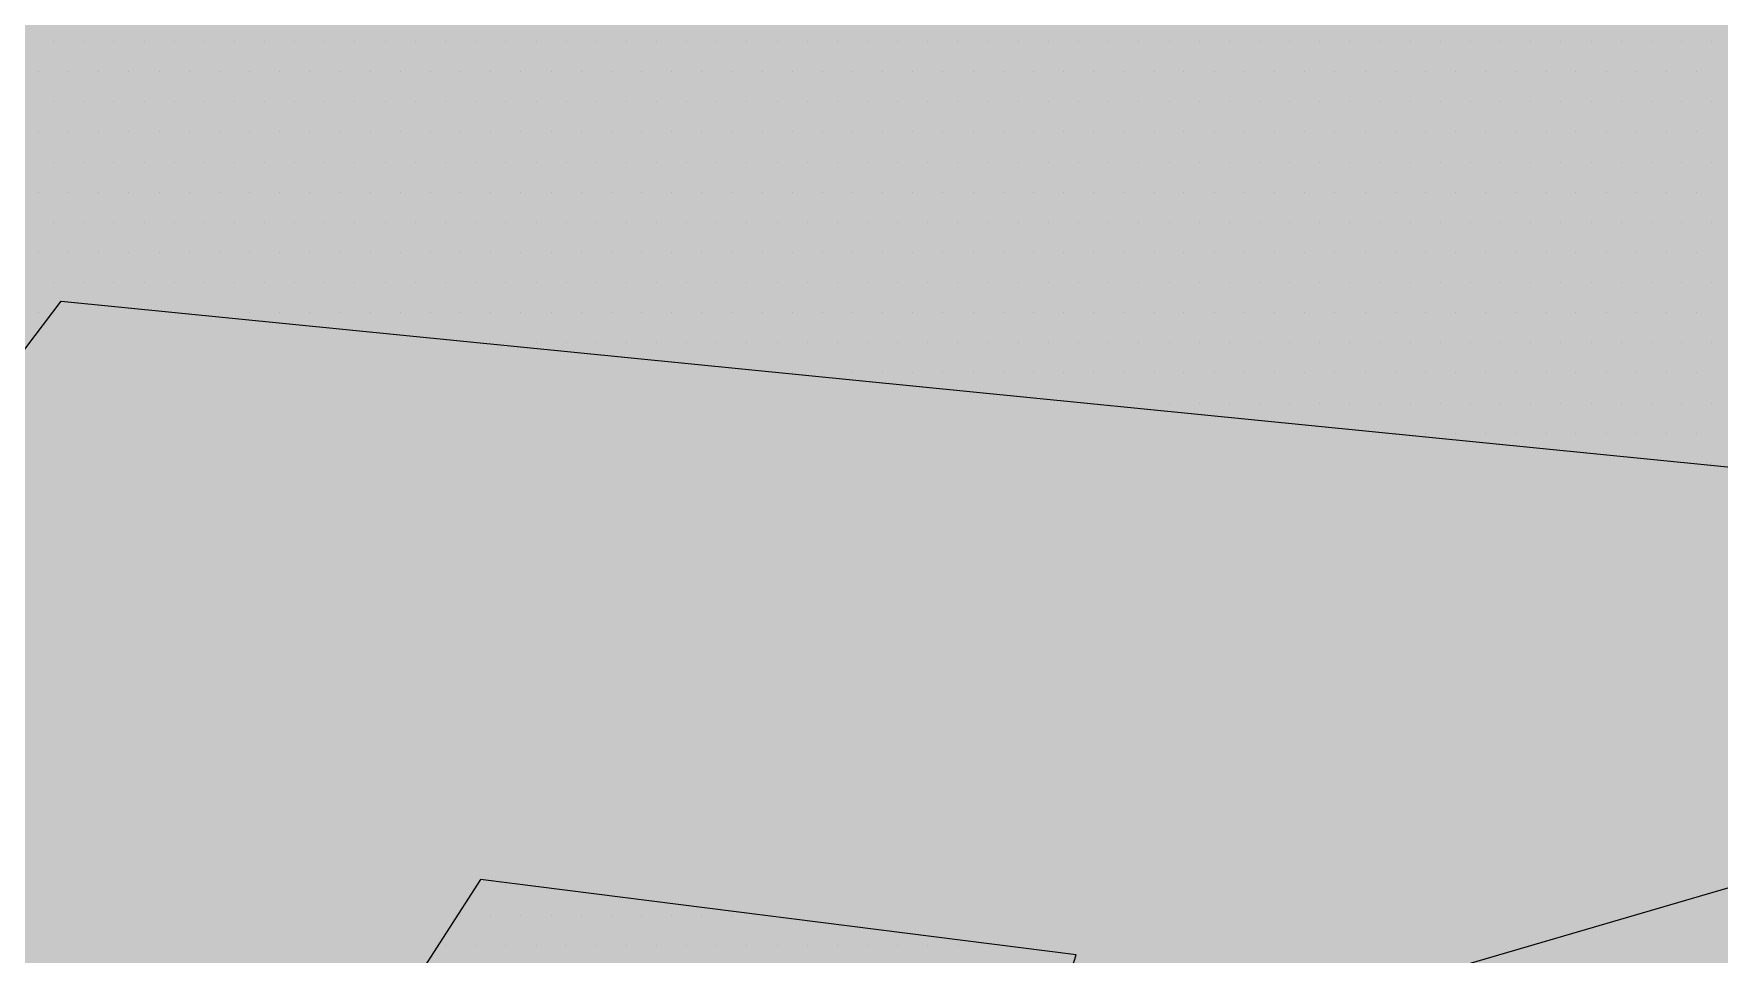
# Paper-space layout 'Layout1' of a CAD drawing. Extents: x -43 to 2298, y -18 to 768.
# Drawn here: x 740.657 to 743.734, y 385.716 to 387.398 of the extents above; entities that cross this region are included whole.
import ezdxf

# ---------------------------------------------------------------- set-up
doc = ezdxf.new("R2010")
doc.units = 0
doc.header["$LTSCALE"] = 2
doc.linetypes.add('CACHEX2', pattern=[0.75, 0.5, -0.25])
doc.layers.add('CARTOUCHE', color=7, linetype='Continuous')
doc.layers.add('LOGO', color=7, linetype='Continuous')

# ---------------------------------------------------------------- blocks, each defined once
blk = doc.blocks.new('A$C715108E3')
at = {"layer": 'LOGO', "color": 131}
for p, q in [((-1.5806, -4.0654), (-1.5806, -4.0654)), ((-1.4888, -4.0654), (-1.4888, -4.0654)), ((-1.397, -4.0654), (-1.397, -4.0654)), ((-1.305, -4.0654), (-1.305, -4.0654)), ((-1.2137, -4.0654), (-1.2137, -4.0654)), ((-1.1217, -4.0654), (-1.1217, -4.0654)), ((-1.0296, -4.0654), (-1.0296, -4.0654)), ((-0.9386, -4.0654), (-0.9386, -4.0654)), ((-0.8465, -4.0654), (-0.8465, -4.0654)), ((-0.7549, -4.0654), (-0.7549, -4.0654)), ((-0.6634, -4.0654), (-0.6634, -4.0654)), ((-0.5712, -4.0654), (-0.5712, -4.0654)), ((-0.4796, -4.0654), (-0.4796, -4.0654)), ((-0.3883, -4.0654), (-0.3883, -4.0654)), ((-0.2963, -4.0654), (-0.2963, -4.0654)), ((-0.2043, -4.0654), (-0.2043, -4.0654)), ((-0.1124, -4.0654), (-0.1124, -4.0654)), ((-0.021, -4.0654), (-0.021, -4.0654)), ((0.0708, -4.0654), (0.0708, -4.0654)), ((0.1627, -4.0654), (0.1627, -4.0654)), ((0.2541, -4.0654), (0.2541, -4.0654)), ((0.346, -4.0654), (0.346, -4.0654)), ((0.438, -4.0654), (0.438, -4.0654)), ((0.5293, -4.0654), (0.5293, -4.0654)), ((0.6213, -4.0654), (0.6213, -4.0654)), ((0.7131, -4.0654), (0.7131, -4.0654)), ((0.8044, -4.0654), (0.8044, -4.0654)), ((0.8962, -4.0654), (0.8962, -4.0654)), ((0.988, -4.0654), (0.988, -4.0654)), ((1.0801, -4.0654), (1.0801, -4.0654)), ((1.1713, -4.0654), (1.1713, -4.0654)), ((1.2634, -4.0654), (1.2634, -4.0654)), ((1.3554, -4.0654), (1.3554, -4.0654)), ((1.4466, -4.0654), (1.4466, -4.0654)), ((1.5387, -4.0654), (1.5387, -4.0654)), ((1.6305, -4.0654), (1.6305, -4.0654)), ((1.722, -4.0654), (1.722, -4.0654)), ((1.8138, -4.0654), (1.8138, -4.0654)), ((1.9056, -4.0654), (1.9056, -4.0654)), ((1.9969, -4.0654), (1.9969, -4.0654)), ((2.0889, -4.0654), (2.0889, -4.0654)), ((2.1807, -4.0654), (2.1807, -4.0654)), ((2.2726, -4.0654), (2.2726, -4.0654)), ((2.364, -4.0654), (2.364, -4.0654)), ((2.4559, -4.0654), (2.4559, -4.0654)), ((2.5477, -4.0654), (2.5477, -4.0654)), ((2.639, -4.0654), (2.639, -4.0654)), ((2.731, -4.0654), (2.731, -4.0654)), ((2.823, -4.0654), (2.823, -4.0654)), ((2.9143, -4.0654), (2.9143, -4.0654)), ((3.0061, -4.0654), (3.0061, -4.0654)), ((3.0979, -4.0654), (3.0979, -4.0654)), ((3.1896, -4.0654), (3.1896, -4.0654)), ((3.2816, -4.0654), (3.2816, -4.0654)), ((3.3734, -4.0654), (3.3734, -4.0654)), ((3.4653, -4.0654), (3.4653, -4.0654)), ((-1.6264, -4.1578), (-1.6264, -4.1578)), ((-1.5345, -4.1578), (-1.5345, -4.1578)), ((-1.4427, -4.1578), (-1.4427, -4.1578)), ((-1.3512, -4.1578), (-1.3512, -4.1578)), ((-1.2594, -4.1578), (-1.2594, -4.1578)), ((-1.1674, -4.1578), (-1.1674, -4.1578)), ((-1.0761, -4.1578), (-1.0761, -4.1578)), ((-0.9841, -4.1578), (-0.9841, -4.1578)), ((-0.8921, -4.1578), (-0.8921, -4.1578)), ((-0.8008, -4.1578), (-0.8008, -4.1578)), ((-0.7088, -4.1578), (-0.7088, -4.1578)), ((-0.6172, -4.1578), (-0.6172, -4.1578)), ((-0.5255, -4.1578), (-0.5255, -4.1578)), ((-0.4339, -4.1578), (-0.4339, -4.1578)), ((-0.3418, -4.1578), (-0.3418, -4.1578)), ((-0.2508, -4.1578), (-0.2508, -4.1578)), ((-0.1587, -4.1578), (-0.1587, -4.1578)), ((-0.0667, -4.1578), (-0.0667, -4.1578)), ((0.0251, -4.1578), (0.0251, -4.1578)), ((0.1166, -4.1578), (0.1166, -4.1578)), ((0.2084, -4.1578), (0.2084, -4.1578)), ((0.3002, -4.1578), (0.3002, -4.1578)), ((0.3915, -4.1578), (0.3915, -4.1578)), ((0.4835, -4.1578), (0.4835, -4.1578)), ((0.5755, -4.1578), (0.5755, -4.1578)), ((0.6668, -4.1578), (0.6668, -4.1578)), ((0.7588, -4.1578), (0.7588, -4.1578)), ((0.8509, -4.1578), (0.8509, -4.1578)), ((0.9425, -4.1578), (0.9425, -4.1578)), ((1.0341, -4.1578), (1.0341, -4.1578)), ((1.1258, -4.1578), (1.1258, -4.1578)), ((1.2178, -4.1578), (1.2178, -4.1578)), ((1.3091, -4.1578), (1.3091, -4.1578)), ((1.4011, -4.1578), (1.4011, -4.1578)), ((1.4929, -4.1578), (1.4929, -4.1578)), ((1.584, -4.1578), (1.584, -4.1578)), ((1.6762, -4.1578), (1.6762, -4.1578)), ((1.7681, -4.1578), (1.7681, -4.1578)), ((1.8591, -4.1578), (1.8591, -4.1578)), ((1.9512, -4.1578), (1.9512, -4.1578)), ((2.0432, -4.1578), (2.0432, -4.1578)), ((2.1344, -4.1578), (2.1344, -4.1578)), ((2.2265, -4.1578), (2.2265, -4.1578)), ((2.3183, -4.1578), (2.3183, -4.1578)), ((2.4101, -4.1578), (2.4101, -4.1578)), ((2.5018, -4.1578), (2.5018, -4.1578)), ((2.5934, -4.1578), (2.5934, -4.1578)), ((2.6854, -4.1578), (2.6854, -4.1578)), ((2.7767, -4.1578), (2.7767, -4.1578)), ((2.8687, -4.1578), (2.8687, -4.1578)), ((2.9608, -4.1578), (2.9608, -4.1578)), ((3.0518, -4.1578), (3.0518, -4.1578)), ((3.1439, -4.1578), (3.1439, -4.1578)), ((3.2359, -4.1578), (3.2359, -4.1578)), ((3.3277, -4.1578), (3.3277, -4.1578)), ((3.4188, -4.1578), (3.4188, -4.1578)), ((-1.5806, -4.2494), (-1.5806, -4.2494)), ((-1.4888, -4.2494), (-1.4888, -4.2494)), ((-1.397, -4.2494), (-1.397, -4.2494)), ((-1.305, -4.2494), (-1.305, -4.2494)), ((-1.2137, -4.2494), (-1.2137, -4.2494)), ((-1.1217, -4.2494), (-1.1217, -4.2494)), ((-1.0296, -4.2494), (-1.0296, -4.2494)), ((-0.9386, -4.2494), (-0.9386, -4.2494)), ((-0.8465, -4.2494), (-0.8465, -4.2494)), ((-0.7549, -4.2494), (-0.7549, -4.2494)), ((-0.6634, -4.2494), (-0.6634, -4.2494)), ((-0.5712, -4.2494), (-0.5712, -4.2494)), ((-0.4796, -4.2494), (-0.4796, -4.2494)), ((-0.3883, -4.2494), (-0.3883, -4.2494)), ((-0.2963, -4.2494), (-0.2963, -4.2494)), ((-0.2043, -4.2494), (-0.2043, -4.2494)), ((-0.1124, -4.2494), (-0.1124, -4.2494)), ((-0.021, -4.2494), (-0.021, -4.2494)), ((0.0708, -4.2494), (0.0708, -4.2494)), ((0.1627, -4.2494), (0.1627, -4.2494)), ((0.2541, -4.2494), (0.2541, -4.2494)), ((0.346, -4.2494), (0.346, -4.2494)), ((0.438, -4.2494), (0.438, -4.2494)), ((0.5293, -4.2494), (0.5293, -4.2494)), ((0.6213, -4.2494), (0.6213, -4.2494)), ((0.7131, -4.2494), (0.7131, -4.2494)), ((0.8044, -4.2494), (0.8044, -4.2494)), ((0.8962, -4.2494), (0.8962, -4.2494)), ((0.988, -4.2494), (0.988, -4.2494)), ((1.0801, -4.2494), (1.0801, -4.2494)), ((1.1713, -4.2494), (1.1713, -4.2494)), ((1.2634, -4.2494), (1.2634, -4.2494)), ((1.3554, -4.2494), (1.3554, -4.2494)), ((1.4466, -4.2494), (1.4466, -4.2494)), ((1.5387, -4.2494), (1.5387, -4.2494)), ((1.6305, -4.2494), (1.6305, -4.2494)), ((1.722, -4.2494), (1.722, -4.2494)), ((1.8138, -4.2494), (1.8138, -4.2494)), ((1.9056, -4.2494), (1.9056, -4.2494)), ((1.9969, -4.2494), (1.9969, -4.2494)), ((2.0889, -4.2494), (2.0889, -4.2494)), ((2.1807, -4.2494), (2.1807, -4.2494)), ((2.2726, -4.2494), (2.2726, -4.2494)), ((2.364, -4.2494), (2.364, -4.2494)), ((2.4559, -4.2494), (2.4559, -4.2494)), ((2.5477, -4.2494), (2.5477, -4.2494)), ((2.639, -4.2494), (2.639, -4.2494)), ((2.731, -4.2494), (2.731, -4.2494)), ((2.823, -4.2494), (2.823, -4.2494)), ((2.9143, -4.2494), (2.9143, -4.2494)), ((3.0061, -4.2494), (3.0061, -4.2494)), ((3.0979, -4.2494), (3.0979, -4.2494)), ((3.1896, -4.2494), (3.1896, -4.2494)), ((3.2816, -4.2494), (3.2816, -4.2494)), ((3.3734, -4.2494), (3.3734, -4.2494)), ((3.4653, -4.2494), (3.4653, -4.2494)), ((-1.6264, -4.3407), (-1.6264, -4.3407)), ((-1.5345, -4.3407), (-1.5345, -4.3407)), ((-1.4427, -4.3407), (-1.4427, -4.3407)), ((-1.3512, -4.3407), (-1.3512, -4.3407)), ((-1.2594, -4.3407), (-1.2594, -4.3407)), ((-1.1674, -4.3407), (-1.1674, -4.3407)), ((-1.0761, -4.3407), (-1.0761, -4.3407)), ((-0.9841, -4.3407), (-0.9841, -4.3407)), ((-0.8921, -4.3407), (-0.8921, -4.3407)), ((-0.8008, -4.3407), (-0.8008, -4.3407)), ((-0.7088, -4.3407), (-0.7088, -4.3407)), ((-0.6172, -4.3407), (-0.6172, -4.3407)), ((-0.5255, -4.3407), (-0.5255, -4.3407)), ((-0.4339, -4.3407), (-0.4339, -4.3407)), ((-0.3418, -4.3407), (-0.3418, -4.3407)), ((-0.2508, -4.3407), (-0.2508, -4.3407)), ((-0.1587, -4.3407), (-0.1587, -4.3407)), ((-0.0667, -4.3407), (-0.0667, -4.3407)), ((0.0251, -4.3407), (0.0251, -4.3407)), ((0.1166, -4.3407), (0.1166, -4.3407)), ((0.2084, -4.3407), (0.2084, -4.3407)), ((0.3002, -4.3407), (0.3002, -4.3407)), ((0.3915, -4.3407), (0.3915, -4.3407)), ((0.4835, -4.3407), (0.4835, -4.3407)), ((0.5755, -4.3407), (0.5755, -4.3407)), ((0.6668, -4.3407), (0.6668, -4.3407)), ((0.7588, -4.3407), (0.7588, -4.3407)), ((0.8509, -4.3407), (0.8509, -4.3407)), ((0.9425, -4.3407), (0.9425, -4.3407)), ((1.0341, -4.3407), (1.0341, -4.3407)), ((1.1258, -4.3407), (1.1258, -4.3407)), ((1.2178, -4.3407), (1.2178, -4.3407)), ((1.3091, -4.3407), (1.3091, -4.3407)), ((1.4011, -4.3407), (1.4011, -4.3407)), ((1.4929, -4.3407), (1.4929, -4.3407)), ((1.584, -4.3407), (1.584, -4.3407)), ((1.6762, -4.3407), (1.6762, -4.3407)), ((1.7681, -4.3407), (1.7681, -4.3407)), ((1.8591, -4.3407), (1.8591, -4.3407)), ((1.9512, -4.3407), (1.9512, -4.3407)), ((2.0432, -4.3407), (2.0432, -4.3407)), ((2.1344, -4.3407), (2.1344, -4.3407)), ((2.2265, -4.3407), (2.2265, -4.3407)), ((2.3183, -4.3407), (2.3183, -4.3407)), ((2.4101, -4.3407), (2.4101, -4.3407)), ((2.5018, -4.3407), (2.5018, -4.3407)), ((2.5934, -4.3407), (2.5934, -4.3407)), ((2.6854, -4.3407), (2.6854, -4.3407)), ((2.7767, -4.3407), (2.7767, -4.3407)), ((2.8687, -4.3407), (2.8687, -4.3407)), ((2.9608, -4.3407), (2.9608, -4.3407)), ((3.0518, -4.3407), (3.0518, -4.3407)), ((3.1439, -4.3407), (3.1439, -4.3407)), ((3.2359, -4.3407), (3.2359, -4.3407)), ((3.3277, -4.3407), (3.3277, -4.3407)), ((3.4188, -4.3407), (3.4188, -4.3407)), ((-1.5806, -4.4331), (-1.5806, -4.4331)), ((-1.4888, -4.4331), (-1.4888, -4.4331)), ((-1.397, -4.4331), (-1.397, -4.4331)), ((-1.305, -4.4331), (-1.305, -4.4331)), ((-1.2137, -4.4331), (-1.2137, -4.4331)), ((-1.1217, -4.4331), (-1.1217, -4.4331)), ((-1.0296, -4.4331), (-1.0296, -4.4331)), ((-0.9386, -4.4331), (-0.9386, -4.4331)), ((-0.8465, -4.4331), (-0.8465, -4.4331)), ((-0.7549, -4.4331), (-0.7549, -4.4331)), ((-0.6634, -4.4331), (-0.6634, -4.4331)), ((-0.5712, -4.4331), (-0.5712, -4.4331)), ((-0.4796, -4.4331), (-0.4796, -4.4331)), ((-0.3883, -4.4331), (-0.3883, -4.4331)), ((-0.2963, -4.4331), (-0.2963, -4.4331)), ((-0.2043, -4.4331), (-0.2043, -4.4331)), ((-0.1124, -4.4331), (-0.1124, -4.4331)), ((-0.021, -4.4331), (-0.021, -4.4331)), ((0.0708, -4.4331), (0.0708, -4.4331)), ((0.1627, -4.4331), (0.1627, -4.4331)), ((0.2541, -4.4331), (0.2541, -4.4331)), ((0.346, -4.4331), (0.346, -4.4331)), ((0.438, -4.4331), (0.438, -4.4331)), ((0.5293, -4.4331), (0.5293, -4.4331)), ((0.6213, -4.4331), (0.6213, -4.4331)), ((0.7131, -4.4331), (0.7131, -4.4331)), ((0.8044, -4.4331), (0.8044, -4.4331)), ((0.8962, -4.4331), (0.8962, -4.4331)), ((0.988, -4.4331), (0.988, -4.4331)), ((1.0801, -4.4331), (1.0801, -4.4331)), ((1.1713, -4.4331), (1.1713, -4.4331)), ((1.2634, -4.4331), (1.2634, -4.4331)), ((1.3554, -4.4331), (1.3554, -4.4331)), ((1.4466, -4.4331), (1.4466, -4.4331)), ((1.5387, -4.4331), (1.5387, -4.4331)), ((1.6305, -4.4331), (1.6305, -4.4331)), ((1.722, -4.4331), (1.722, -4.4331)), ((1.8138, -4.4331), (1.8138, -4.4331)), ((1.9056, -4.4331), (1.9056, -4.4331)), ((1.9969, -4.4331), (1.9969, -4.4331)), ((2.0889, -4.4331), (2.0889, -4.4331)), ((2.1807, -4.4331), (2.1807, -4.4331)), ((2.2726, -4.4331), (2.2726, -4.4331)), ((2.364, -4.4331), (2.364, -4.4331)), ((2.4559, -4.4331), (2.4559, -4.4331)), ((2.5477, -4.4331), (2.5477, -4.4331)), ((2.639, -4.4331), (2.639, -4.4331)), ((2.731, -4.4331), (2.731, -4.4331)), ((2.823, -4.4331), (2.823, -4.4331)), ((2.9143, -4.4331), (2.9143, -4.4331)), ((3.0061, -4.4331), (3.0061, -4.4331)), ((3.0979, -4.4331), (3.0979, -4.4331)), ((3.1896, -4.4331), (3.1896, -4.4331)), ((3.2816, -4.4331), (3.2816, -4.4331)), ((3.3734, -4.4331), (3.3734, -4.4331)), ((3.4653, -4.4331), (3.4653, -4.4331)), ((-1.6264, -4.5245), (-1.6264, -4.5245)), ((-1.5345, -4.5245), (-1.5345, -4.5245)), ((-1.4427, -4.5245), (-1.4427, -4.5245)), ((-1.3512, -4.5245), (-1.3512, -4.5245)), ((-1.2594, -4.5245), (-1.2594, -4.5245)), ((-1.1674, -4.5245), (-1.1674, -4.5245)), ((-1.0761, -4.5245), (-1.0761, -4.5245)), ((-0.9841, -4.5245), (-0.9841, -4.5245)), ((-0.8921, -4.5245), (-0.8921, -4.5245)), ((-0.8008, -4.5245), (-0.8008, -4.5245)), ((-0.7088, -4.5245), (-0.7088, -4.5245)), ((-0.6172, -4.5245), (-0.6172, -4.5245)), ((-0.5255, -4.5245), (-0.5255, -4.5245)), ((-0.4339, -4.5245), (-0.4339, -4.5245)), ((-0.3418, -4.5245), (-0.3418, -4.5245)), ((-0.2508, -4.5245), (-0.2508, -4.5245)), ((-0.1587, -4.5245), (-0.1587, -4.5245)), ((-0.0667, -4.5245), (-0.0667, -4.5245)), ((0.0251, -4.5245), (0.0251, -4.5245)), ((0.1166, -4.5245), (0.1166, -4.5245)), ((0.2084, -4.5245), (0.2084, -4.5245)), ((0.3002, -4.5245), (0.3002, -4.5245)), ((0.3915, -4.5245), (0.3915, -4.5245)), ((0.4835, -4.5245), (0.4835, -4.5245)), ((0.5755, -4.5245), (0.5755, -4.5245)), ((0.6668, -4.5245), (0.6668, -4.5245)), ((0.7588, -4.5245), (0.7588, -4.5245)), ((0.8509, -4.5245), (0.8509, -4.5245)), ((0.9425, -4.5245), (0.9425, -4.5245)), ((1.0341, -4.5245), (1.0341, -4.5245)), ((1.1258, -4.5245), (1.1258, -4.5245)), ((1.2178, -4.5245), (1.2178, -4.5245)), ((1.3091, -4.5245), (1.3091, -4.5245)), ((1.4011, -4.5245), (1.4011, -4.5245)), ((1.4929, -4.5245), (1.4929, -4.5245)), ((1.584, -4.5245), (1.584, -4.5245)), ((1.6762, -4.5245), (1.6762, -4.5245)), ((1.7681, -4.5245), (1.7681, -4.5245)), ((1.8591, -4.5245), (1.8591, -4.5245)), ((1.9512, -4.5245), (1.9512, -4.5245)), ((2.0432, -4.5245), (2.0432, -4.5245)), ((2.1344, -4.5245), (2.1344, -4.5245)), ((2.2265, -4.5245), (2.2265, -4.5245)), ((2.3183, -4.5245), (2.3183, -4.5245)), ((2.4101, -4.5245), (2.4101, -4.5245)), ((2.5018, -4.5245), (2.5018, -4.5245)), ((2.5934, -4.5245), (2.5934, -4.5245)), ((2.6854, -4.5245), (2.6854, -4.5245)), ((2.7767, -4.5245), (2.7767, -4.5245)), ((2.8687, -4.5245), (2.8687, -4.5245)), ((2.9608, -4.5245), (2.9608, -4.5245)), ((3.0518, -4.5245), (3.0518, -4.5245)), ((3.1439, -4.5245), (3.1439, -4.5245)), ((3.2359, -4.5245), (3.2359, -4.5245)), ((3.3277, -4.5245), (3.3277, -4.5245)), ((3.4188, -4.5245), (3.4188, -4.5245)), ((-1.5806, -4.6156), (-1.5806, -4.6156)), ((-1.4888, -4.6156), (-1.4888, -4.6156)), ((-1.397, -4.6156), (-1.397, -4.6156)), ((-1.305, -4.6156), (-1.305, -4.6156)), ((-1.2137, -4.6156), (-1.2137, -4.6156)), ((-1.1217, -4.6156), (-1.1217, -4.6156)), ((-1.0296, -4.6156), (-1.0296, -4.6156)), ((-0.9386, -4.6156), (-0.9386, -4.6156)), ((-0.8465, -4.6156), (-0.8465, -4.6156)), ((-0.7549, -4.6156), (-0.7549, -4.6156)), ((-0.6634, -4.6156), (-0.6634, -4.6156)), ((-0.5712, -4.6156), (-0.5712, -4.6156)), ((-0.4796, -4.6156), (-0.4796, -4.6156)), ((-0.3883, -4.6156), (-0.3883, -4.6156)), ((-0.2963, -4.6156), (-0.2963, -4.6156)), ((-0.2043, -4.6156), (-0.2043, -4.6156)), ((-0.1124, -4.6156), (-0.1124, -4.6156)), ((-0.021, -4.6156), (-0.021, -4.6156)), ((0.0708, -4.6156), (0.0708, -4.6156)), ((0.1627, -4.6156), (0.1627, -4.6156)), ((0.2541, -4.6156), (0.2541, -4.6156)), ((0.346, -4.6156), (0.346, -4.6156)), ((0.438, -4.6156), (0.438, -4.6156)), ((0.5293, -4.6156), (0.5293, -4.6156)), ((0.6213, -4.6156), (0.6213, -4.6156)), ((0.7131, -4.6156), (0.7131, -4.6156)), ((0.8044, -4.6156), (0.8044, -4.6156)), ((0.8962, -4.6156), (0.8962, -4.6156)), ((0.988, -4.6156), (0.988, -4.6156)), ((1.0801, -4.6156), (1.0801, -4.6156)), ((1.1713, -4.6156), (1.1713, -4.6156)), ((1.2634, -4.6156), (1.2634, -4.6156)), ((1.3554, -4.6156), (1.3554, -4.6156)), ((1.4466, -4.6156), (1.4466, -4.6156)), ((1.5387, -4.6156), (1.5387, -4.6156)), ((1.6305, -4.6156), (1.6305, -4.6156)), ((1.722, -4.6156), (1.722, -4.6156)), ((1.8138, -4.6156), (1.8138, -4.6156)), ((1.9056, -4.6156), (1.9056, -4.6156)), ((1.9969, -4.6156), (1.9969, -4.6156)), ((2.0889, -4.6156), (2.0889, -4.6156)), ((2.1807, -4.6156), (2.1807, -4.6156)), ((2.2726, -4.6156), (2.2726, -4.6156)), ((2.364, -4.6156), (2.364, -4.6156)), ((2.4559, -4.6156), (2.4559, -4.6156)), ((2.5477, -4.6156), (2.5477, -4.6156)), ((2.639, -4.6156), (2.639, -4.6156)), ((2.731, -4.6156), (2.731, -4.6156)), ((2.823, -4.6156), (2.823, -4.6156)), ((2.9143, -4.6156), (2.9143, -4.6156)), ((3.0061, -4.6156), (3.0061, -4.6156)), ((3.0979, -4.6156), (3.0979, -4.6156)), ((3.1896, -4.6156), (3.1896, -4.6156)), ((3.2816, -4.6156), (3.2816, -4.6156)), ((3.3734, -4.6156), (3.3734, -4.6156)), ((3.4653, -4.6156), (3.4653, -4.6156)), ((-1.6264, -4.7082), (-1.6264, -4.7082)), ((-1.5345, -4.7082), (-1.5345, -4.7082)), ((-1.4427, -4.7082), (-1.4427, -4.7082)), ((-1.3512, -4.7082), (-1.3512, -4.7082)), ((-1.2594, -4.7082), (-1.2594, -4.7082)), ((-1.1674, -4.7082), (-1.1674, -4.7082)), ((-1.0761, -4.7082), (-1.0761, -4.7082)), ((-0.9841, -4.7082), (-0.9841, -4.7082)), ((-0.8921, -4.7082), (-0.8921, -4.7082)), ((-0.8008, -4.7082), (-0.8008, -4.7082)), ((-0.7088, -4.7082), (-0.7088, -4.7082)), ((-0.6172, -4.7082), (-0.6172, -4.7082)), ((-0.5255, -4.7082), (-0.5255, -4.7082)), ((-0.4339, -4.7082), (-0.4339, -4.7082)), ((-0.3418, -4.7082), (-0.3418, -4.7082)), ((-0.2508, -4.7082), (-0.2508, -4.7082)), ((-0.1587, -4.7082), (-0.1587, -4.7082)), ((-0.0667, -4.7082), (-0.0667, -4.7082)), ((0.0251, -4.7082), (0.0251, -4.7082)), ((0.1166, -4.7082), (0.1166, -4.7082)), ((0.2084, -4.7082), (0.2084, -4.7082)), ((0.3002, -4.7082), (0.3002, -4.7082)), ((0.3915, -4.7082), (0.3915, -4.7082)), ((0.4835, -4.7082), (0.4835, -4.7082)), ((0.5755, -4.7082), (0.5755, -4.7082)), ((0.6668, -4.7082), (0.6668, -4.7082)), ((0.7588, -4.7082), (0.7588, -4.7082)), ((0.8509, -4.7082), (0.8509, -4.7082)), ((0.9425, -4.7082), (0.9425, -4.7082)), ((1.0341, -4.7082), (1.0341, -4.7082)), ((1.1258, -4.7082), (1.1258, -4.7082)), ((1.2178, -4.7082), (1.2178, -4.7082)), ((1.3091, -4.7082), (1.3091, -4.7082)), ((1.4011, -4.7082), (1.4011, -4.7082)), ((1.4929, -4.7082), (1.4929, -4.7082)), ((1.584, -4.7082), (1.584, -4.7082)), ((1.6762, -4.7082), (1.6762, -4.7082)), ((1.7681, -4.7082), (1.7681, -4.7082)), ((1.8591, -4.7082), (1.8591, -4.7082)), ((1.9512, -4.7082), (1.9512, -4.7082)), ((2.0432, -4.7082), (2.0432, -4.7082)), ((2.1344, -4.7082), (2.1344, -4.7082)), ((2.2265, -4.7082), (2.2265, -4.7082)), ((2.3183, -4.7082), (2.3183, -4.7082)), ((2.4101, -4.7082), (2.4101, -4.7082)), ((2.5018, -4.7082), (2.5018, -4.7082)), ((2.5934, -4.7082), (2.5934, -4.7082)), ((2.6854, -4.7082), (2.6854, -4.7082)), ((2.7767, -4.7082), (2.7767, -4.7082)), ((2.8687, -4.7082), (2.8687, -4.7082)), ((2.9608, -4.7082), (2.9608, -4.7082)), ((3.0518, -4.7082), (3.0518, -4.7082)), ((3.1439, -4.7082), (3.1439, -4.7082)), ((3.2359, -4.7082), (3.2359, -4.7082)), ((3.3277, -4.7082), (3.3277, -4.7082)), ((3.4188, -4.7082), (3.4188, -4.7082)), ((-1.5806, -4.7997), (-1.5806, -4.7997)), ((-1.4888, -4.7997), (-1.4888, -4.7997)), ((-1.397, -4.7997), (-1.397, -4.7997)), ((-1.305, -4.7997), (-1.305, -4.7997)), ((-1.2137, -4.7997), (-1.2137, -4.7997)), ((-1.1217, -4.7997), (-1.1217, -4.7997)), ((-1.0296, -4.7997), (-1.0296, -4.7997)), ((-0.9386, -4.7997), (-0.9386, -4.7997)), ((-0.8465, -4.7997), (-0.8465, -4.7997)), ((-0.7549, -4.7997), (-0.7549, -4.7997)), ((-0.6634, -4.7997), (-0.6634, -4.7997)), ((-0.5712, -4.7997), (-0.5712, -4.7997)), ((-0.4796, -4.7997), (-0.4796, -4.7997)), ((-0.3883, -4.7997), (-0.3883, -4.7997)), ((-0.2963, -4.7997), (-0.2963, -4.7997)), ((-0.2043, -4.7997), (-0.2043, -4.7997)), ((-0.1124, -4.7997), (-0.1124, -4.7997)), ((-0.021, -4.7997), (-0.021, -4.7997)), ((0.0708, -4.7997), (0.0708, -4.7997)), ((0.1627, -4.7997), (0.1627, -4.7997)), ((0.2541, -4.7997), (0.2541, -4.7997)), ((0.346, -4.7997), (0.346, -4.7997)), ((0.438, -4.7997), (0.438, -4.7997)), ((0.5293, -4.7997), (0.5293, -4.7997)), ((0.6213, -4.7997), (0.6213, -4.7997)), ((0.7131, -4.7997), (0.7131, -4.7997)), ((0.8044, -4.7997), (0.8044, -4.7997)), ((0.8962, -4.7997), (0.8962, -4.7997)), ((0.988, -4.7997), (0.988, -4.7997)), ((1.0801, -4.7997), (1.0801, -4.7997)), ((1.1713, -4.7997), (1.1713, -4.7997)), ((1.2634, -4.7997), (1.2634, -4.7997)), ((1.3554, -4.7997), (1.3554, -4.7997)), ((1.4466, -4.7997), (1.4466, -4.7997)), ((1.5387, -4.7997), (1.5387, -4.7997)), ((1.6305, -4.7997), (1.6305, -4.7997)), ((1.722, -4.7997), (1.722, -4.7997)), ((1.8138, -4.7997), (1.8138, -4.7997)), ((1.9056, -4.7997), (1.9056, -4.7997)), ((1.9969, -4.7997), (1.9969, -4.7997)), ((2.0889, -4.7997), (2.0889, -4.7997)), ((2.1807, -4.7997), (2.1807, -4.7997)), ((2.2726, -4.7997), (2.2726, -4.7997)), ((2.364, -4.7997), (2.364, -4.7997)), ((2.4559, -4.7997), (2.4559, -4.7997)), ((2.5477, -4.7997), (2.5477, -4.7997)), ((2.639, -4.7997), (2.639, -4.7997)), ((2.731, -4.7997), (2.731, -4.7997)), ((2.823, -4.7997), (2.823, -4.7997)), ((2.9143, -4.7997), (2.9143, -4.7997)), ((3.0061, -4.7997), (3.0061, -4.7997)), ((3.0979, -4.7997), (3.0979, -4.7997)), ((3.1896, -4.7997), (3.1896, -4.7997)), ((3.2816, -4.7997), (3.2816, -4.7997)), ((3.3734, -4.7997), (3.3734, -4.7997)), ((3.4653, -4.7997), (3.4653, -4.7997)), ((-1.6264, -4.892), (-1.6264, -4.892)), ((-1.2024, -4.892), (-1.2024, -4.892)), ((-1.1674, -4.892), (-1.1674, -4.892)), ((-1.0761, -4.892), (-1.0761, -4.892)), ((-0.9841, -4.892), (-0.9841, -4.892)), ((-0.8921, -4.892), (-0.8921, -4.892)), ((-0.8008, -4.892), (-0.8008, -4.892)), ((-0.7088, -4.892), (-0.7088, -4.892)), ((-0.6172, -4.892), (-0.6172, -4.892)), ((-0.5255, -4.892), (-0.5255, -4.892)), ((-0.4339, -4.892), (-0.4339, -4.892)), ((-0.3418, -4.892), (-0.3418, -4.892)), ((-0.2508, -4.892), (-0.2508, -4.892)), ((-0.1587, -4.892), (-0.1587, -4.892)), ((-0.0667, -4.892), (-0.0667, -4.892)), ((0.0251, -4.892), (0.0251, -4.892)), ((0.1166, -4.892), (0.1166, -4.892)), ((0.2084, -4.892), (0.2084, -4.892)), ((0.3002, -4.892), (0.3002, -4.892)), ((0.3915, -4.892), (0.3915, -4.892)), ((0.4835, -4.892), (0.4835, -4.892)), ((0.5755, -4.892), (0.5755, -4.892)), ((0.6668, -4.892), (0.6668, -4.892)), ((0.7588, -4.892), (0.7588, -4.892)), ((0.8509, -4.892), (0.8509, -4.892)), ((0.9425, -4.892), (0.9425, -4.892)), ((1.0341, -4.892), (1.0341, -4.892)), ((1.1258, -4.892), (1.1258, -4.892)), ((1.2178, -4.892), (1.2178, -4.892)), ((1.3091, -4.892), (1.3091, -4.892)), ((1.4011, -4.892), (1.4011, -4.892)), ((1.4929, -4.892), (1.4929, -4.892)), ((1.584, -4.892), (1.584, -4.892)), ((1.6762, -4.892), (1.6762, -4.892)), ((1.7681, -4.892), (1.7681, -4.892)), ((1.8591, -4.892), (1.8591, -4.892)), ((1.9512, -4.892), (1.9512, -4.892)), ((2.0432, -4.892), (2.0432, -4.892)), ((2.1344, -4.892), (2.1344, -4.892)), ((2.2265, -4.892), (2.2265, -4.892)), ((2.3183, -4.892), (2.3183, -4.892)), ((2.4101, -4.892), (2.4101, -4.892)), ((2.5018, -4.892), (2.5018, -4.892)), ((2.5934, -4.892), (2.5934, -4.892)), ((2.6854, -4.892), (2.6854, -4.892)), ((2.7767, -4.892), (2.7767, -4.892)), ((2.8687, -4.892), (2.8687, -4.892)), ((2.9608, -4.892), (2.9608, -4.892)), ((3.0518, -4.892), (3.0518, -4.892)), ((3.1439, -4.892), (3.1439, -4.892)), ((3.2359, -4.892), (3.2359, -4.892)), ((3.3277, -4.892), (3.3277, -4.892)), ((3.4188, -4.892), (3.4188, -4.892)), ((-0.2811, -4.9833), (-0.2811, -4.9833)), ((-0.2043, -4.9833), (-0.2043, -4.9833)), ((-0.1124, -4.9833), (-0.1124, -4.9833)), ((-0.021, -4.9833), (-0.021, -4.9833)), ((0.0708, -4.9833), (0.0708, -4.9833)), ((0.1627, -4.9833), (0.1627, -4.9833)), ((0.2541, -4.9833), (0.2541, -4.9833)), ((0.346, -4.9833), (0.346, -4.9833)), ((0.438, -4.9833), (0.438, -4.9833)), ((0.5293, -4.9833), (0.5293, -4.9833)), ((0.6213, -4.9833), (0.6213, -4.9833)), ((0.7131, -4.9833), (0.7131, -4.9833)), ((0.8044, -4.9833), (0.8044, -4.9833)), ((0.8962, -4.9833), (0.8962, -4.9833)), ((0.988, -4.9833), (0.988, -4.9833)), ((1.0801, -4.9833), (1.0801, -4.9833)), ((1.1713, -4.9833), (1.1713, -4.9833)), ((1.2634, -4.9833), (1.2634, -4.9833)), ((1.3554, -4.9833), (1.3554, -4.9833)), ((1.4466, -4.9833), (1.4466, -4.9833)), ((1.5387, -4.9833), (1.5387, -4.9833)), ((1.6305, -4.9833), (1.6305, -4.9833)), ((1.722, -4.9833), (1.722, -4.9833)), ((1.8138, -4.9833), (1.8138, -4.9833)), ((1.9056, -4.9833), (1.9056, -4.9833)), ((1.9969, -4.9833), (1.9969, -4.9833)), ((2.0889, -4.9833), (2.0889, -4.9833)), ((2.1807, -4.9833), (2.1807, -4.9833)), ((2.2726, -4.9833), (2.2726, -4.9833)), ((2.364, -4.9833), (2.364, -4.9833)), ((2.4559, -4.9833), (2.4559, -4.9833)), ((2.5477, -4.9833), (2.5477, -4.9833)), ((2.639, -4.9833), (2.639, -4.9833)), ((2.731, -4.9833), (2.731, -4.9833)), ((2.823, -4.9833), (2.823, -4.9833)), ((2.9143, -4.9833), (2.9143, -4.9833)), ((3.0061, -4.9833), (3.0061, -4.9833)), ((3.0979, -4.9833), (3.0979, -4.9833)), ((3.1896, -4.9833), (3.1896, -4.9833)), ((3.2816, -4.9833), (3.2816, -4.9833)), ((3.3734, -4.9833), (3.3734, -4.9833)), ((3.4653, -4.9833), (3.4653, -4.9833)), ((0.6408, -5.0748), (0.6408, -5.0748)), ((0.6668, -5.0748), (0.6668, -5.0748)), ((0.7588, -5.0748), (0.7588, -5.0748)), ((0.8509, -5.0748), (0.8509, -5.0748)), ((0.9425, -5.0748), (0.9425, -5.0748)), ((1.0341, -5.0748), (1.0341, -5.0748)), ((1.1258, -5.0748), (1.1258, -5.0748)), ((1.2178, -5.0748), (1.2178, -5.0748)), ((1.3091, -5.0748), (1.3091, -5.0748)), ((1.4011, -5.0748), (1.4011, -5.0748)), ((1.4929, -5.0748), (1.4929, -5.0748)), ((1.584, -5.0748), (1.584, -5.0748)), ((1.6762, -5.0748), (1.6762, -5.0748)), ((1.7681, -5.0748), (1.7681, -5.0748)), ((1.8591, -5.0748), (1.8591, -5.0748)), ((1.9512, -5.0748), (1.9512, -5.0748)), ((2.0432, -5.0748), (2.0432, -5.0748)), ((2.1344, -5.0748), (2.1344, -5.0748)), ((2.2265, -5.0748), (2.2265, -5.0748)), ((2.3183, -5.0748), (2.3183, -5.0748)), ((2.4101, -5.0748), (2.4101, -5.0748)), ((2.5018, -5.0748), (2.5018, -5.0748)), ((2.5934, -5.0748), (2.5934, -5.0748)), ((2.6854, -5.0748), (2.6854, -5.0748)), ((2.7767, -5.0748), (2.7767, -5.0748)), ((2.8687, -5.0748), (2.8687, -5.0748)), ((2.9608, -5.0748), (2.9608, -5.0748)), ((3.0518, -5.0748), (3.0518, -5.0748)), ((3.1439, -5.0748), (3.1439, -5.0748)), ((3.2359, -5.0748), (3.2359, -5.0748)), ((3.3277, -5.0748), (3.3277, -5.0748)), ((3.4188, -5.0748), (3.4188, -5.0748)), ((1.5619, -5.1674), (1.5619, -5.1674)), ((1.6305, -5.1674), (1.6305, -5.1674)), ((1.722, -5.1674), (1.722, -5.1674)), ((1.8138, -5.1674), (1.8138, -5.1674)), ((1.9056, -5.1674), (1.9056, -5.1674)), ((1.9969, -5.1674), (1.9969, -5.1674)), ((2.0889, -5.1674), (2.0889, -5.1674)), ((2.1807, -5.1674), (2.1807, -5.1674)), ((2.2726, -5.1674), (2.2726, -5.1674)), ((2.364, -5.1674), (2.364, -5.1674)), ((2.4559, -5.1674), (2.4559, -5.1674)), ((2.5477, -5.1674), (2.5477, -5.1674)), ((2.639, -5.1674), (2.639, -5.1674)), ((2.731, -5.1674), (2.731, -5.1674)), ((2.823, -5.1674), (2.823, -5.1674)), ((2.9143, -5.1674), (2.9143, -5.1674)), ((3.0061, -5.1674), (3.0061, -5.1674)), ((3.0979, -5.1674), (3.0979, -5.1674)), ((3.1896, -5.1674), (3.1896, -5.1674)), ((3.2816, -5.1674), (3.2816, -5.1674)), ((3.3734, -5.1674), (3.3734, -5.1674)), ((3.4653, -5.1674), (3.4653, -5.1674)), ((2.4836, -5.2586), (2.4836, -5.2586)), ((2.5018, -5.2586), (2.5018, -5.2586)), ((2.5934, -5.2586), (2.5934, -5.2586)), ((2.6854, -5.2586), (2.6854, -5.2586)), ((2.7767, -5.2586), (2.7767, -5.2586)), ((2.8687, -5.2586), (2.8687, -5.2586)), ((2.9608, -5.2586), (2.9608, -5.2586)), ((3.0518, -5.2586), (3.0518, -5.2586)), ((3.1439, -5.2586), (3.1439, -5.2586)), ((3.2359, -5.2586), (3.2359, -5.2586)), ((3.3277, -5.2586), (3.3277, -5.2586)), ((3.4188, -5.2586), (3.4188, -5.2586)), ((3.4049, -5.3499), (3.4049, -5.3499)), ((3.4653, -5.3499), (3.4653, -5.3499)), ((-0.2929, -6.6344), (-0.2929, -6.6344)), ((-0.2043, -6.6344), (-0.2043, -6.6344)), ((-0.3518, -6.7259), (-0.3518, -6.7259)), ((-0.342, -6.7259), (-0.342, -6.7259)), ((-0.2508, -6.7259), (-0.2508, -6.7259)), ((-0.1587, -6.7259), (-0.1587, -6.7259)), ((-0.0667, -6.7259), (-0.0667, -6.7259)), ((0.0251, -6.7259), (0.0251, -6.7259)), ((0.1166, -6.7259), (0.1166, -6.7259)), ((0.2084, -6.7259), (0.2084, -6.7259)), ((0.3002, -6.7259), (0.3002, -6.7259)), ((0.3917, -6.7259), (0.3917, -6.7259)), ((0.4835, -6.7259), (0.4835, -6.7259)), ((0.5755, -6.7259), (0.5755, -6.7259)), ((-0.4108, -6.8181), (-0.4108, -6.8181)), ((-0.3879, -6.8181), (-0.3879, -6.8181)), ((-0.2963, -6.8181), (-0.2963, -6.8181)), ((-0.2043, -6.8181), (-0.2043, -6.8181)), ((-0.1124, -6.8181), (-0.1124, -6.8181)), ((-0.0212, -6.8181), (-0.0212, -6.8181)), ((0.0708, -6.8181), (0.0708, -6.8181)), ((0.1627, -6.8181), (0.1627, -6.8181)), ((0.2541, -6.8181), (0.2541, -6.8181)), ((0.346, -6.8181), (0.346, -6.8181)), ((0.4378, -6.8181), (0.4378, -6.8181)), ((0.5293, -6.8181), (0.5293, -6.8181)), ((0.6211, -6.8181), (0.6211, -6.8181)), ((0.7131, -6.8181), (0.7131, -6.8181)), ((0.8044, -6.8181), (0.8044, -6.8181)), ((0.8964, -6.8181), (0.8964, -6.8181)), ((0.988, -6.8181), (0.988, -6.8181)), ((1.0801, -6.8181), (1.0801, -6.8181)), ((1.1717, -6.8181), (1.1717, -6.8181)), ((1.2634, -6.8181), (1.2634, -6.8181))]:
    blk.add_line(p, q, dxfattribs=at)
blk.add_lwpolyline([(-1.8895, -11.7452), (-0.5622, -9.8309), (1.2247, -9.9595), (2.246, -8.4278), (1.0713, -8.3007), (1.531, -6.8464), (-0.2811, -6.6172), (-1.43, -8.4029), (-1.379, -8.0709), (-3.7783, -7.7906), (-1.5572, -4.8561), (4.8497, -5.4935), (3.9051, -3.7588)], dxfattribs=at)
blk = doc.blocks.new('A$C581E6685')
at = {"layer": 'LOGO'}
blk.add_hatch(color=140, dxfattribs=at).paths.add_polyline_path([(-45.3965, 37.4846), (-41.9745, 25.9278), (-41.7809, 23.8865), (-42.0615, 23.3525), (-44.9268, 21.9767), (-53.1072, 18.3767), (-40.8028, 21.6905), (-39.5666, 22.0268), (-38.2746, 22.2236), (-38.1337, 21.2132), (-33.6363, 11.1845), (-36.0802, 21.4612), (-37.3405, 24.3346), (-37.4251, 24.9804), (-36.9477, 25.4853), (-26.3566, 30.2032), (-37.8747, 26.8339), (-39.7286, 26.4119), (-40.3751, 26.6371), (-40.684, 26.8894)])
at = {"layer": 'LOGO', "color": 140}
blk.add_lwpolyline([(-45.3965, 37.4846), (-41.9745, 25.9278), (-41.7804, 23.8865), (-42.0615, 23.3525), (-44.9268, 21.9767), (-53.1072, 18.3767), (-40.8028, 21.6905), (-39.5666, 22.0268), (-38.2739, 22.2236), (-38.1337, 21.2132), (-33.6358, 11.1845), (-36.0802, 21.4612), (-37.3405, 24.3346), (-37.4251, 24.9804), (-36.9477, 25.4853), (-26.3566, 30.2032), (-37.8741, 26.8339), (-39.7286, 26.4119), (-40.3748, 26.6371), (-40.6836, 26.8894)], close=True, dxfattribs=at)
at = {"layer": 'LOGO', "color": 32, "linetype": 'CACHEX2', "ltscale": 1.5}
blk.add_ellipse((-38.0538, 23.8138), major_axis=(-19.0311, -3.534), ratio=0.590567, dxfattribs=at)
at = {"layer": 'LOGO', "color": 32}
blk.add_ellipse((-37.6144, 23.8499), major_axis=(-13.5768, -4.2839), ratio=0.791971, dxfattribs=at)
at = {"layer": 'CARTOUCHE'}
blk.add_blockref('A$C715108E3', (-31.6739, 36.3189), dxfattribs=at)
blk = doc.blocks.new('miniLogo')
at = {"layer": 'CARTOUCHE', "true_color": 0xffffff}
h = blk.add_hatch(color=7, dxfattribs=at)
h.dxf.hatch_style = 1
edge = h.paths.add_edge_path()
edge.add_spline(control_points=[(960.7415, 27.4251), (960.7415, 16.5339), (960.7415, 5.6427), (960.7415, 1.8027), (964.5815, 1.8027), (1010.1208, 1.8027), (1055.66, 1.8027), (1059.5, 1.8027), (1059.5, 5.6427), (1059.5, 16.5339), (1059.5, 27.4251), (1059.5, 31.2651), (1055.66, 31.2651), (1010.1208, 31.2651), (964.5815, 31.2651), (960.7415, 31.2651), (960.7415, 27.4251)], knot_values=[0, 0, 0, 1, 1, 2.570796, 2.570796, 3.570796, 3.570796, 5.141593, 5.141593, 6.141593, 6.141593, 7.712389, 7.712389, 8.712389, 8.712389, 10.283185, 10.283185, 10.283185], weights=[1, 1, 1, 0.707107, 1, 1, 1, 0.707107, 1, 1, 1, 0.707107, 1, 1, 1, 0.707107, 1], degree=2, periodic=0)
at = {"layer": 'CARTOUCHE'}
blk.add_rational_spline([(960.7415, 27.4251), (960.7415, 16.5339), (960.7415, 5.6427), (960.7415, 1.8027), (964.5815, 1.8027), (1010.1208, 1.8027), (1055.66, 1.8027), (1059.5, 1.8027), (1059.5, 5.6427), (1059.5, 16.5339), (1059.5, 27.4251), (1059.5, 31.2651), (1055.66, 31.2651), (1010.1208, 31.2651), (964.5815, 31.2651), (960.7415, 31.2651), (960.7415, 27.4251)], [1, 1, 1, 0.707106781187, 1, 1, 1, 0.707106781187, 1, 1, 1, 0.707106781187, 1, 1, 1, 0.707106781187, 1], degree=2, knots=[0, 0, 0, 1, 1, 2.570796, 2.570796, 3.570796, 3.570796, 5.141593, 5.141593, 6.141593, 6.141593, 7.712389, 7.712389, 8.712389, 8.712389, 10.283185, 10.283185, 10.283185], dxfattribs=at)
at = {"layer": 'CARTOUCHE', "xscale": 0.6, "yscale": 0.6, "zscale": 0.6}
blk.add_blockref('A$C581E6685', (998.0122, 3.1833), dxfattribs=at)

psp = doc.layouts.get("Layout1")

# ---------------------------------------------------------------- block references
at = {"layer": 'CARTOUCHE'}
psp.add_blockref('miniLogo', (-237.3663, 364.8484), dxfattribs=at)

doc.saveas('drawing.dxf')
